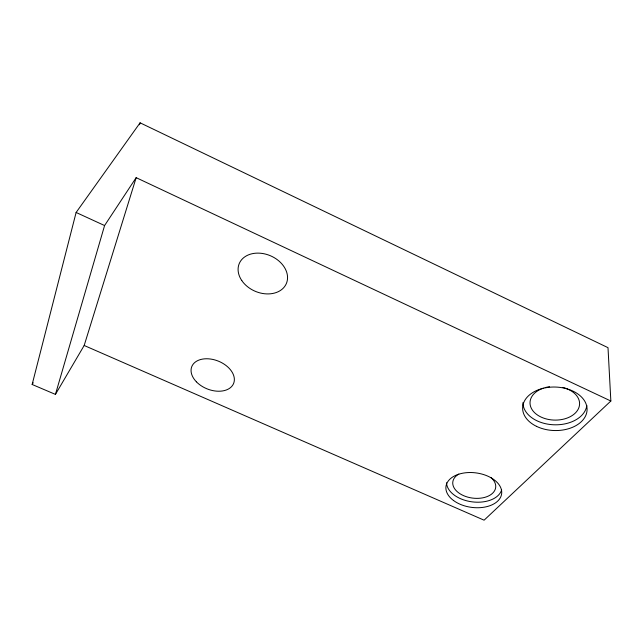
<?xml version="1.0" encoding="UTF-8"?>
<svg xmlns="http://www.w3.org/2000/svg" width="643" height="643" viewBox="0 0 643 643"><rect width="100%" height="100%" fill="white"/><g stroke="black" fill="none" stroke-linecap="round" stroke-linejoin="round"><path stroke-width="0.96" d="M32.15 384.482L76.115 212.471L140.094 122.813L608.005 347.67L610.85 401.015L484.099 520.187L84.177 345.484L55.435 394.4L32.15 384.482L33.203 382.786M55.435 394.4L104.584 225.548L136.163 177.661L610.85 401.015M139.523 124.734L140.094 122.813M84.177 345.484L136.163 177.661M76.115 212.471L104.584 225.548M568.549 389.481A24.796 16.831 1.7 0 1 572.825 415.113A24.796 16.831 1.7 0 1 535.008 413.087A24.796 16.831 1.7 0 1 543.399 388.139M545.095 387.625A24.796 16.831 1.7 0 1 549.58 386.724M562.625 387.424A24.796 16.831 1.7 0 1 567.761 389.128M491.075 477.653A21.613 13.463 7.4 0 1 488.326 496.075A21.613 13.463 7.4 0 1 458.62 492.803A21.613 13.463 7.4 0 1 458.805 474.092M586.826 405.42A32.029 21.741 1.7 0 1 553.663 424.774A32.029 21.741 1.7 0 1 522.896 402.687M501.644 489.878A27.914 17.393 7.4 0 1 472.123 501.853A27.914 17.393 7.4 0 1 446.547 482.764M536.431 426.309A32.238 21.749 1.9 0 0 586.971 411.199A32.238 21.749 1.9 0 0 541.165 388.846A32.238 21.749 1.9 0 0 536.431 426.309M453.612 500.575A28.075 17.377 7.5 0 0 500.608 497.2A28.075 17.377 7.5 0 0 467.172 472.629A28.075 17.377 7.5 0 0 453.612 500.575M241.792 280.565A25.583 19.322 23 0 0 284.6 286.593A25.583 19.322 23 0 0 262.063 253.414A25.583 19.322 23 0 0 241.792 280.565M196.396 381.821A22.545 14.966 21.9 0 0 233.2 384.337A22.545 14.966 21.9 0 0 208.541 358.826A22.545 14.966 21.9 0 0 196.396 381.821"/></g></svg>
